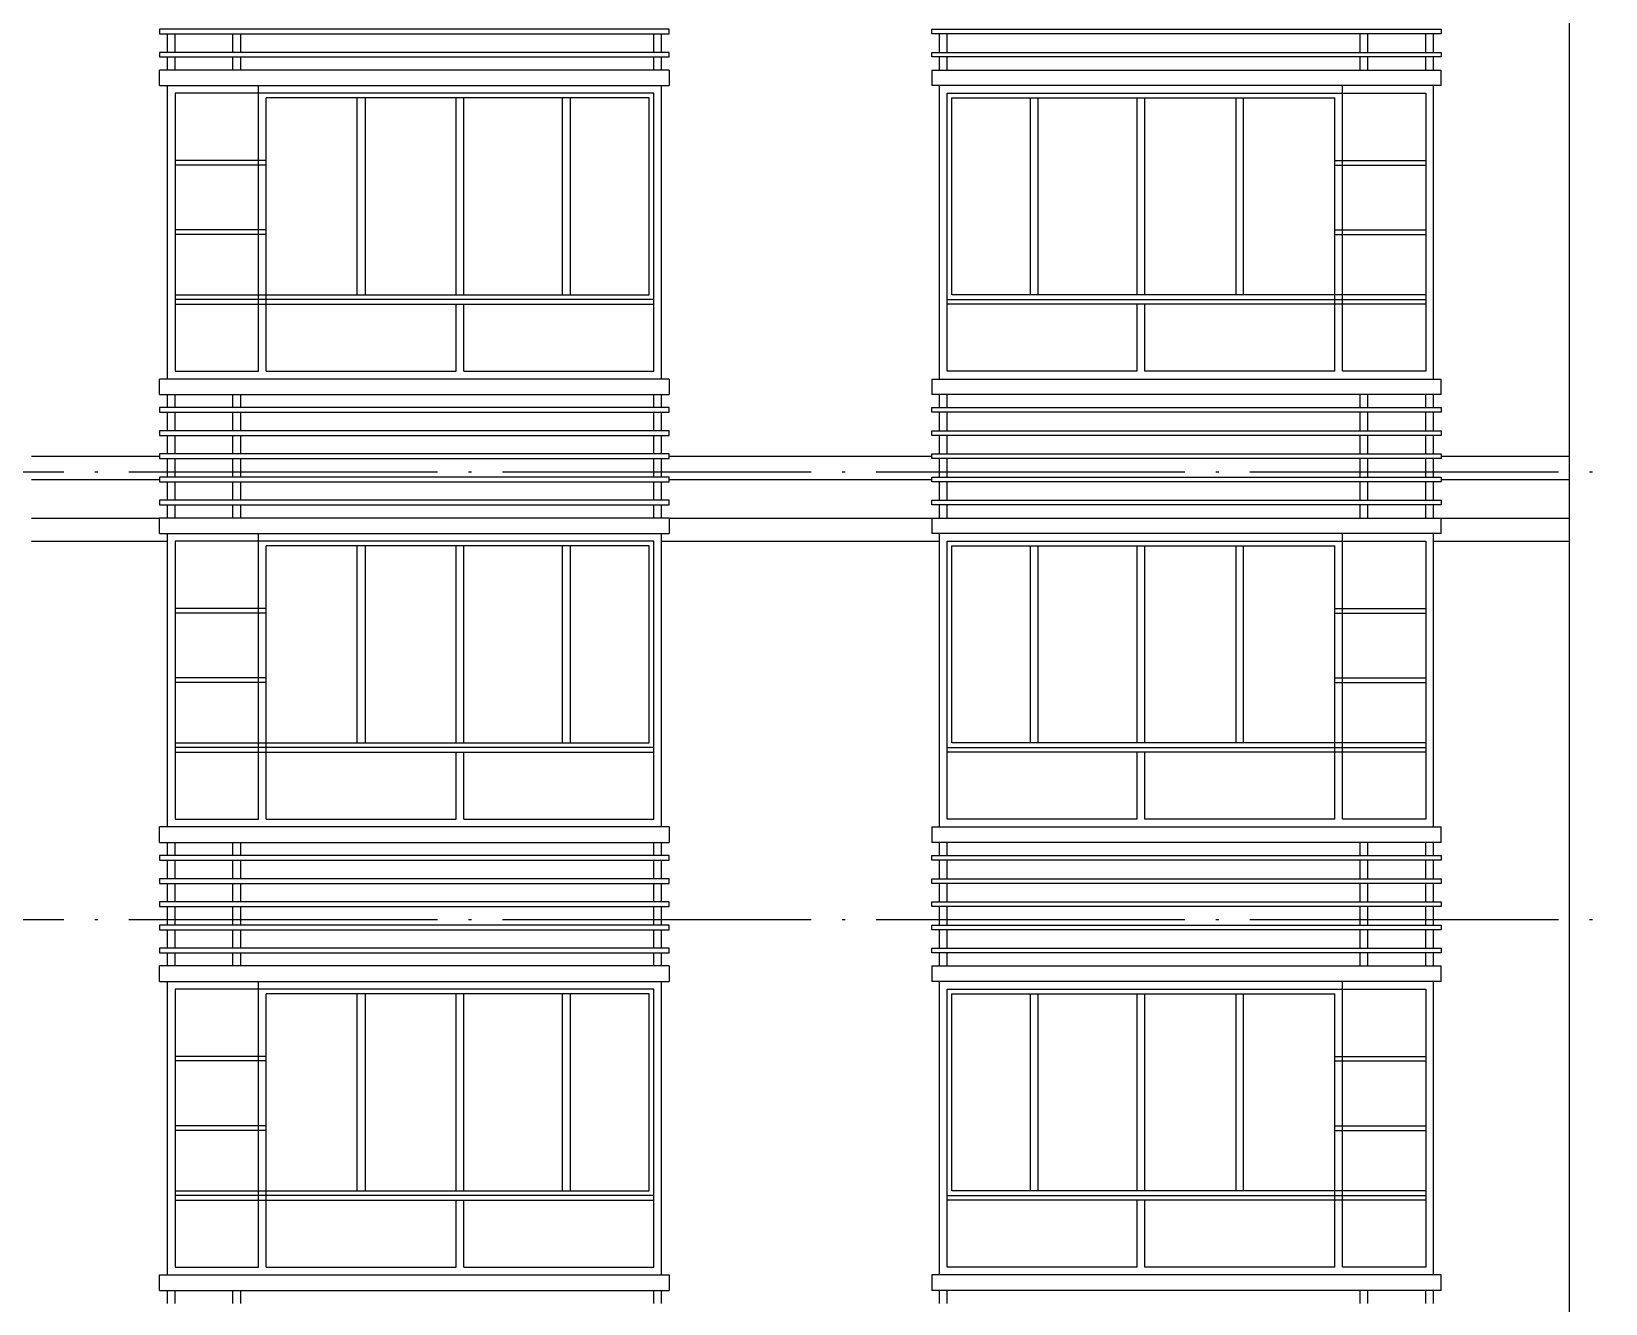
# Model space of a CAD drawing. Extents: x -726032 to 135930, y -151624 to 587044.
# Drawn here: x -402056 to -391862, y 301174 to 309408 of the extents above; entities that cross this region are included whole.
import ezdxf

# ---------------------------------------------------------------- set-up
doc = ezdxf.new("R2010")
doc.units = 0
doc.header["$LTSCALE"] = 1000
doc.header["$MEASUREMENT"] = 0
doc.linetypes.add('DOTE', pattern=[2.42, 2, -0.2, 0.02, -0.2])
doc.layers.get('0').update_dxf_attribs({"linetype": 'CONTINUOUS'})
for name, color, linetype in [('DOTE', 8, 'DOTE'), ('WINDOW', 155, 'CONTINUOUS'), ('栏杆', 126, 'CONTINUOUS'), ('装饰线', 252, 'CONTINUOUS')]:
    doc.layers.add(name, color=color, linetype=linetype)

msp = doc.modelspace()

# ---------------------------------------------------------------- linework, layer by layer
for p, q in [((-392096.1, 295508.7), (-392096.1, 330758.7)), ((-397926.1, 309158.7), (-401226.1, 309158.7)), ((-401226.1, 309058.7), (-401226.1, 309158.7)), ((-397926.1, 309158.7), (-397926.1, 309058.7)), ((-396226.1, 309158.7), (-392926.1, 309158.7)), ((-396226.1, 309158.7), (-396226.1, 309058.7)), ((-392926.1, 309058.7), (-392926.1, 309158.7)), ((-401226.1, 309058.7), (-397926.1, 309058.7)), ((-392926.1, 309058.7), (-396226.1, 309058.7)), ((-401226.1, 307058.7), (-401226.1, 307158.7)), ((-397926.1, 307158.7), (-401226.1, 307158.7)), ((-397926.1, 307158.7), (-397926.1, 307058.7)), ((-396226.1, 307158.7), (-396226.1, 307058.7)), ((-396226.1, 307158.7), (-392926.1, 307158.7)), ((-392926.1, 307058.7), (-392926.1, 307158.7)), ((-401226.1, 307058.7), (-397926.1, 307058.7)), ((-392926.1, 307058.7), (-396226.1, 307058.7)), ((-397926.1, 306258.7), (-401226.1, 306258.7)), ((-401226.1, 306158.7), (-401226.1, 306258.7)), ((-397926.1, 306258.7), (-397926.1, 306158.7)), ((-396226.1, 306258.7), (-392926.1, 306258.7)), ((-396226.1, 306258.7), (-396226.1, 306158.7)), ((-392926.1, 306158.7), (-392926.1, 306258.7)), ((-401226.1, 306158.7), (-397926.1, 306158.7)), ((-392926.1, 306158.7), (-396226.1, 306158.7)), ((-397926.1, 304258.7), (-401226.1, 304258.7)), ((-401226.1, 304158.7), (-401226.1, 304258.7)), ((-397926.1, 304258.7), (-397926.1, 304158.7)), ((-396226.1, 304258.7), (-396226.1, 304158.7)), ((-396226.1, 304258.7), (-392926.1, 304258.7)), ((-392926.1, 304158.7), (-392926.1, 304258.7)), ((-401226.1, 304158.7), (-397926.1, 304158.7)), ((-392926.1, 304158.7), (-396226.1, 304158.7)), ((-397926.1, 303358.7), (-401226.1, 303358.7)), ((-401226.1, 303258.7), (-401226.1, 303358.7)), ((-397926.1, 303358.7), (-397926.1, 303258.7)), ((-396226.1, 303358.7), (-392926.1, 303358.7)), ((-396226.1, 303358.7), (-396226.1, 303258.7)), ((-392926.1, 303258.7), (-392926.1, 303358.7)), ((-401226.1, 303258.7), (-397926.1, 303258.7)), ((-392926.1, 303258.7), (-396226.1, 303258.7)), ((-401226.1, 301358.7), (-397926.1, 301358.7)), ((-401226.1, 301258.7), (-401226.1, 301358.7)), ((-397926.1, 301358.7), (-397926.1, 301258.7)), ((-392926.1, 301358.7), (-396226.1, 301358.7)), ((-396226.1, 301358.7), (-396226.1, 301258.7)), ((-392926.1, 301258.7), (-392926.1, 301358.7)), ((-401226.1, 301258.7), (-397926.1, 301258.7)), ((-392926.1, 301258.7), (-396226.1, 301258.7))]:
    msp.add_line(p, q)
at = {"color": 146}
for points in [[(-400536.1, 307208.7), (-399306.1, 307208.7)], [(-393616.1, 307208.7), (-394846.1, 307208.7)]]:
    msp.add_lwpolyline(points, dxfattribs=at)
at = {"layer": 'DOTE'}
for p, q in [((-418366.5, 306558.7), (-356514.6, 306558.7)), ((-418366.5, 303658.7), (-356514.6, 303658.7))]:
    msp.add_line(p, q, dxfattribs=at)
at = {"layer": 'WINDOW'}
for p, q in [((-401176.1, 307158.7), (-401176.1, 309058.7)), ((-400586.1, 307208.7), (-400586.1, 309058.7)), ((-397976.1, 307158.7), (-397976.1, 309058.7)), ((-396176.1, 307158.7), (-396176.1, 309058.7)), ((-393566.1, 307208.7), (-393566.1, 309058.7)), ((-392976.1, 307158.7), (-392976.1, 309058.7)), ((-400535.6, 308978.7), (-400536.1, 308978.2)), ((-400536.1, 307208.7), (-400536.1, 308978.2)), ((-399896.6, 308978.7), (-400535.6, 308978.7)), ((-399946.1, 307703.7), (-399946.1, 308978.7)), ((-399896.6, 308978.7), (-399896.1, 308978.2)), ((-399306.1, 307703.7), (-399306.1, 308978.7)), ((-399256.1, 307703.7), (-399256.1, 308978.7)), ((-398616.1, 307703.7), (-398616.1, 308978.7)), ((-398566.1, 307703.7), (-398566.1, 308978.7)), ((-395586.1, 307703.7), (-395586.1, 308978.7)), ((-395536.1, 307703.7), (-395536.1, 308978.7)), ((-394896.1, 307703.7), (-394896.1, 308978.7)), ((-394846.1, 307703.7), (-394846.1, 308978.7)), ((-394255.6, 308978.7), (-394256.1, 308978.2)), ((-394255.6, 308978.7), (-393616.6, 308978.7)), ((-394206.1, 307703.7), (-394206.1, 308978.7)), ((-393616.6, 308978.7), (-393616.1, 308978.2)), ((-393616.1, 307208.7), (-393616.1, 308978.2)), ((-400536.1, 308573.7), (-401126.1, 308573.7)), ((-393616.1, 308573.7), (-393026.1, 308573.7)), ((-400536.1, 308543.7), (-401126.1, 308543.7)), ((-393616.1, 308543.7), (-393026.1, 308543.7)), ((-400536.1, 308123.7), (-401126.1, 308123.7)), ((-400536.1, 308093.7), (-401126.1, 308093.7)), ((-393616.1, 308123.7), (-393026.1, 308123.7)), ((-393616.1, 308093.7), (-393026.1, 308093.7)), ((-401126.1, 307703.7), (-399933.6, 307703.7)), ((-398026.1, 307673.7), (-401126.1, 307673.7)), ((-396126.1, 307673.7), (-393026.1, 307673.7)), ((-393026.1, 307703.7), (-394218.6, 307703.7)), ((-401126.1, 307643.7), (-398026.1, 307643.7)), ((-399306.1, 307208.7), (-399306.1, 307643.7)), ((-399256.1, 307208.7), (-399256.1, 307643.7)), ((-393026.1, 307643.7), (-396126.1, 307643.7)), ((-394896.1, 307208.7), (-394896.1, 307643.7)), ((-394846.1, 307208.7), (-394846.1, 307643.7)), ((-401176.1, 304258.7), (-401176.1, 306158.7)), ((-400586.1, 304308.7), (-400586.1, 306158.7)), ((-397976.1, 304258.7), (-397976.1, 306158.7)), ((-396176.1, 304258.7), (-396176.1, 306158.7)), ((-393566.1, 304308.7), (-393566.1, 306158.7)), ((-392976.1, 304258.7), (-392976.1, 306158.7)), ((-400535.6, 306078.7), (-400536.1, 306078.2)), ((-400536.1, 304308.7), (-400536.1, 306078.2)), ((-399896.6, 306078.7), (-400535.6, 306078.7)), ((-399946.1, 304803.7), (-399946.1, 306078.7)), ((-399896.6, 306078.7), (-399896.1, 306078.2)), ((-399306.1, 304803.7), (-399306.1, 306078.7)), ((-399256.1, 304803.7), (-399256.1, 306078.7)), ((-398616.1, 304803.7), (-398616.1, 306078.7)), ((-398566.1, 304803.7), (-398566.1, 306078.7)), ((-395586.1, 304803.7), (-395586.1, 306078.7)), ((-395536.1, 304803.7), (-395536.1, 306078.7)), ((-394896.1, 304803.7), (-394896.1, 306078.7)), ((-394846.1, 304803.7), (-394846.1, 306078.7)), ((-394255.6, 306078.7), (-394256.1, 306078.2)), ((-394255.6, 306078.7), (-393616.6, 306078.7)), ((-394206.1, 304803.7), (-394206.1, 306078.7)), ((-393616.6, 306078.7), (-393616.1, 306078.2)), ((-393616.1, 304308.7), (-393616.1, 306078.2)), ((-400536.1, 305673.7), (-401126.1, 305673.7)), ((-400536.1, 305643.7), (-401126.1, 305643.7)), ((-393616.1, 305673.7), (-393026.1, 305673.7)), ((-393616.1, 305643.7), (-393026.1, 305643.7)), ((-400536.1, 305223.7), (-401126.1, 305223.7)), ((-393616.1, 305223.7), (-393026.1, 305223.7)), ((-400536.1, 305193.7), (-401126.1, 305193.7)), ((-393616.1, 305193.7), (-393026.1, 305193.7)), ((-401126.1, 304803.7), (-399933.6, 304803.7)), ((-393026.1, 304803.7), (-394218.6, 304803.7)), ((-398026.1, 304773.7), (-401126.1, 304773.7)), ((-401126.1, 304743.7), (-398026.1, 304743.7)), ((-399306.1, 304308.7), (-399306.1, 304743.7)), ((-399256.1, 304308.7), (-399256.1, 304743.7)), ((-396126.1, 304773.7), (-393026.1, 304773.7)), ((-393026.1, 304743.7), (-396126.1, 304743.7)), ((-394896.1, 304308.7), (-394896.1, 304743.7)), ((-394846.1, 304308.7), (-394846.1, 304743.7)), ((-401176.1, 301358.7), (-401176.1, 303258.7)), ((-400586.1, 301408.7), (-400586.1, 303258.7)), ((-400535.6, 303178.7), (-400536.1, 303178.2)), ((-400536.1, 301408.7), (-400536.1, 303178.2)), ((-399896.6, 303178.7), (-400535.6, 303178.7)), ((-399946.1, 301903.7), (-399946.1, 303178.7)), ((-399896.6, 303178.7), (-399896.1, 303178.2)), ((-399306.1, 301903.7), (-399306.1, 303178.7)), ((-399256.1, 301903.7), (-399256.1, 303178.7)), ((-398616.1, 301903.7), (-398616.1, 303178.7)), ((-398566.1, 301903.7), (-398566.1, 303178.7)), ((-397976.1, 301358.7), (-397976.1, 303258.7)), ((-396176.1, 301358.7), (-396176.1, 303258.7)), ((-395586.1, 301903.7), (-395586.1, 303178.7)), ((-395536.1, 301903.7), (-395536.1, 303178.7)), ((-394896.1, 301903.7), (-394896.1, 303178.7)), ((-394846.1, 301903.7), (-394846.1, 303178.7)), ((-394255.6, 303178.7), (-394256.1, 303178.2)), ((-394255.6, 303178.7), (-393616.6, 303178.7)), ((-394206.1, 301903.7), (-394206.1, 303178.7)), ((-393616.6, 303178.7), (-393616.1, 303178.2)), ((-393616.1, 301408.7), (-393616.1, 303178.2)), ((-393566.1, 301408.7), (-393566.1, 303258.7)), ((-392976.1, 301358.7), (-392976.1, 303258.7)), ((-400536.1, 302773.7), (-401126.1, 302773.7)), ((-393616.1, 302773.7), (-393026.1, 302773.7)), ((-400536.1, 302743.7), (-401126.1, 302743.7)), ((-393616.1, 302743.7), (-393026.1, 302743.7)), ((-400536.1, 302323.7), (-401126.1, 302323.7)), ((-400536.1, 302293.7), (-401126.1, 302293.7)), ((-393616.1, 302323.7), (-393026.1, 302323.7)), ((-393616.1, 302293.7), (-393026.1, 302293.7)), ((-401126.1, 301903.7), (-399933.6, 301903.7)), ((-398026.1, 301873.7), (-401126.1, 301873.7)), ((-396126.1, 301873.7), (-393026.1, 301873.7)), ((-393026.1, 301903.7), (-394218.6, 301903.7)), ((-401126.1, 301843.7), (-398026.1, 301843.7)), ((-399306.1, 301408.7), (-399306.1, 301843.7)), ((-399256.1, 301408.7), (-399256.1, 301843.7)), ((-393026.1, 301843.7), (-396126.1, 301843.7)), ((-394896.1, 301408.7), (-394896.1, 301843.7)), ((-394846.1, 301408.7), (-394846.1, 301843.7))]:
    msp.add_line(p, q, dxfattribs=at)
for points in [[(-399256.1, 307208.7), (-398026.1, 307208.7), (-398026.1, 309008.7), (-401126.1, 309008.7), (-401126.1, 307208.7), (-400586.1, 307208.7)], [(-394896.1, 307208.7), (-396126.1, 307208.7), (-396126.1, 309008.7), (-393026.1, 309008.7), (-393026.1, 307208.7), (-393566.1, 307208.7)], [(-399946.1, 307703.7), (-398056.1, 307703.7), (-398056.1, 308978.7), (-399895.6, 308978.7), (-399896.1, 308978.2), (-399896.1, 307703.7)], [(-394206.1, 307703.7), (-396096.1, 307703.7), (-396096.1, 308978.7), (-394256.6, 308978.7), (-394256.1, 308978.2), (-394256.1, 307703.7)], [(-399256.1, 304308.7), (-398026.1, 304308.7), (-398026.1, 306108.7), (-401126.1, 306108.7), (-401126.1, 304308.7), (-400586.1, 304308.7)], [(-399946.1, 304803.7), (-398056.1, 304803.7), (-398056.1, 306078.7), (-399895.6, 306078.7), (-399896.1, 306078.2), (-399896.1, 304803.7)], [(-394896.1, 304308.7), (-396126.1, 304308.7), (-396126.1, 306108.7), (-393026.1, 306108.7), (-393026.1, 304308.7), (-393566.1, 304308.7)], [(-394206.1, 304803.7), (-396096.1, 304803.7), (-396096.1, 306078.7), (-394256.6, 306078.7), (-394256.1, 306078.2), (-394256.1, 304803.7)], [(-400536.1, 304308.7), (-399306.1, 304308.7)], [(-393616.1, 304308.7), (-394846.1, 304308.7)], [(-399256.1, 301408.7), (-398026.1, 301408.7), (-398026.1, 303208.7), (-401126.1, 303208.7), (-401126.1, 301408.7), (-400586.1, 301408.7)], [(-399946.1, 301903.7), (-398056.1, 301903.7), (-398056.1, 303178.7), (-399895.6, 303178.7), (-399896.1, 303178.2), (-399896.1, 301903.7)], [(-394896.1, 301408.7), (-396126.1, 301408.7), (-396126.1, 303208.7), (-393026.1, 303208.7), (-393026.1, 301408.7), (-393566.1, 301408.7)], [(-394206.1, 301903.7), (-396096.1, 301903.7), (-396096.1, 303178.7), (-394256.6, 303178.7), (-394256.1, 303178.2), (-394256.1, 301903.7)], [(-400536.1, 301408.7), (-399306.1, 301408.7)], [(-393616.1, 301408.7), (-394846.1, 301408.7)]]:
    msp.add_lwpolyline(points, dxfattribs=at)
at = {"layer": '栏杆'}
for p, q in [((-401176.1, 309273.4), (-401176.1, 309393.4)), ((-401126.1, 309273.4), (-401126.1, 309393.4)), ((-400751.1, 309273.4), (-400751.1, 309393.4)), ((-400701.1, 309273.4), (-400701.1, 309393.4)), ((-398026.1, 309273.4), (-398026.1, 309393.4)), ((-397976.1, 309273.4), (-397976.1, 309393.4)), ((-396176.1, 309273.4), (-396176.1, 309393.4)), ((-396126.1, 309273.4), (-396126.1, 309393.4)), ((-393451.1, 309273.4), (-393451.1, 309393.4)), ((-393401.1, 309273.4), (-393401.1, 309393.4)), ((-393026.1, 309273.4), (-393026.1, 309393.4)), ((-392976.1, 309273.4), (-392976.1, 309393.4)), ((-401176.1, 309158.7), (-401176.1, 309243.4)), ((-401126.1, 309158.7), (-401126.1, 309243.4)), ((-400751.1, 309158.7), (-400751.1, 309243.4)), ((-400701.1, 309158.7), (-400701.1, 309243.4)), ((-398026.1, 309158.7), (-398026.1, 309243.4)), ((-397976.1, 309158.7), (-397976.1, 309243.4)), ((-396176.1, 309158.7), (-396176.1, 309243.4)), ((-396126.1, 309158.7), (-396126.1, 309243.4)), ((-393451.1, 309158.7), (-393451.1, 309243.4)), ((-393401.1, 309158.7), (-393401.1, 309243.4)), ((-393026.1, 309158.7), (-393026.1, 309243.4)), ((-392976.1, 309158.7), (-392976.1, 309243.4)), ((-401176.1, 306973.9), (-401176.1, 307058.7)), ((-401126.1, 306973.9), (-401126.1, 307058.7)), ((-400751.1, 306973.9), (-400751.1, 307058.7)), ((-400701.1, 306973.9), (-400701.1, 307058.7)), ((-398026.1, 306973.9), (-398026.1, 307058.7)), ((-397976.1, 306973.9), (-397976.1, 307058.7)), ((-396176.1, 306973.9), (-396176.1, 307058.7)), ((-396126.1, 306973.9), (-396126.1, 307058.7)), ((-393451.1, 306973.9), (-393451.1, 307058.7)), ((-393401.1, 306973.9), (-393401.1, 307058.7)), ((-393026.1, 306973.9), (-393026.1, 307058.7)), ((-392976.1, 306973.9), (-392976.1, 307058.7)), ((-401176.1, 306823.4), (-401176.1, 306943.4)), ((-401126.1, 306823.4), (-401126.1, 306943.4)), ((-400751.1, 306823.4), (-400751.1, 306943.4)), ((-400701.1, 306823.4), (-400701.1, 306943.4)), ((-398026.1, 306823.4), (-398026.1, 306943.4)), ((-397976.1, 306823.4), (-397976.1, 306943.4)), ((-396176.1, 306823.4), (-396176.1, 306943.4)), ((-396126.1, 306823.4), (-396126.1, 306943.4)), ((-393451.1, 306823.4), (-393451.1, 306943.4)), ((-393401.1, 306823.4), (-393401.1, 306943.4)), ((-393026.1, 306823.4), (-393026.1, 306943.4)), ((-392976.1, 306823.4), (-392976.1, 306943.4)), ((-401176.1, 306673.4), (-401176.1, 306793.4)), ((-401126.1, 306673.4), (-401126.1, 306793.4)), ((-400751.1, 306673.4), (-400751.1, 306793.4)), ((-400701.1, 306673.4), (-400701.1, 306793.4)), ((-398026.1, 306673.4), (-398026.1, 306793.4)), ((-397976.1, 306673.4), (-397976.1, 306793.4)), ((-396176.1, 306673.4), (-396176.1, 306793.4)), ((-396126.1, 306673.4), (-396126.1, 306793.4)), ((-393451.1, 306673.4), (-393451.1, 306793.4)), ((-393401.1, 306673.4), (-393401.1, 306793.4)), ((-393026.1, 306673.4), (-393026.1, 306793.4)), ((-392976.1, 306673.4), (-392976.1, 306793.4)), ((-401176.1, 306523.4), (-401176.1, 306643.4)), ((-401126.1, 306523.4), (-401126.1, 306643.4)), ((-400751.1, 306523.4), (-400751.1, 306643.4)), ((-400701.1, 306523.4), (-400701.1, 306643.4)), ((-398026.1, 306523.4), (-398026.1, 306643.4)), ((-397976.1, 306523.4), (-397976.1, 306643.4)), ((-396176.1, 306523.4), (-396176.1, 306643.4)), ((-396126.1, 306523.4), (-396126.1, 306643.4)), ((-393451.1, 306523.4), (-393451.1, 306643.4)), ((-393401.1, 306523.4), (-393401.1, 306643.4)), ((-393026.1, 306523.4), (-393026.1, 306643.4)), ((-392976.1, 306523.4), (-392976.1, 306643.4)), ((-401176.1, 306373.4), (-401176.1, 306493.4)), ((-401126.1, 306373.4), (-401126.1, 306493.4)), ((-400751.1, 306373.4), (-400751.1, 306493.4)), ((-400701.1, 306373.4), (-400701.1, 306493.4)), ((-398026.1, 306373.4), (-398026.1, 306493.4)), ((-397976.1, 306373.4), (-397976.1, 306493.4)), ((-396176.1, 306373.4), (-396176.1, 306493.4)), ((-396126.1, 306373.4), (-396126.1, 306493.4)), ((-393451.1, 306373.4), (-393451.1, 306493.4)), ((-393401.1, 306373.4), (-393401.1, 306493.4)), ((-393026.1, 306373.4), (-393026.1, 306493.4)), ((-392976.1, 306373.4), (-392976.1, 306493.4)), ((-401176.1, 306258.7), (-401176.1, 306343.4)), ((-401126.1, 306258.7), (-401126.1, 306343.4)), ((-400751.1, 306258.7), (-400751.1, 306343.4)), ((-400701.1, 306258.7), (-400701.1, 306343.4)), ((-398026.1, 306258.7), (-398026.1, 306343.4)), ((-397976.1, 306258.7), (-397976.1, 306343.4)), ((-396176.1, 306258.7), (-396176.1, 306343.4)), ((-396126.1, 306258.7), (-396126.1, 306343.4)), ((-393451.1, 306258.7), (-393451.1, 306343.4)), ((-393401.1, 306258.7), (-393401.1, 306343.4)), ((-393026.1, 306258.7), (-393026.1, 306343.4)), ((-392976.1, 306258.7), (-392976.1, 306343.4)), ((-401176.1, 304073.9), (-401176.1, 304158.7)), ((-401126.1, 304073.9), (-401126.1, 304158.7)), ((-400751.1, 304073.9), (-400751.1, 304158.7)), ((-400701.1, 304073.9), (-400701.1, 304158.7)), ((-398026.1, 304073.9), (-398026.1, 304158.7)), ((-397976.1, 304073.9), (-397976.1, 304158.7)), ((-396176.1, 304073.9), (-396176.1, 304158.7)), ((-396126.1, 304073.9), (-396126.1, 304158.7)), ((-393451.1, 304073.9), (-393451.1, 304158.7)), ((-393401.1, 304073.9), (-393401.1, 304158.7)), ((-393026.1, 304073.9), (-393026.1, 304158.7)), ((-392976.1, 304073.9), (-392976.1, 304158.7)), ((-401176.1, 303923.4), (-401176.1, 304043.4)), ((-401126.1, 303923.4), (-401126.1, 304043.4)), ((-400751.1, 303923.4), (-400751.1, 304043.4)), ((-400701.1, 303923.4), (-400701.1, 304043.4)), ((-398026.1, 303923.4), (-398026.1, 304043.4)), ((-397976.1, 303923.4), (-397976.1, 304043.4)), ((-396176.1, 303923.4), (-396176.1, 304043.4)), ((-396126.1, 303923.4), (-396126.1, 304043.4)), ((-393451.1, 303923.4), (-393451.1, 304043.4)), ((-393401.1, 303923.4), (-393401.1, 304043.4)), ((-393026.1, 303923.4), (-393026.1, 304043.4)), ((-392976.1, 303923.4), (-392976.1, 304043.4)), ((-401176.1, 303773.4), (-401176.1, 303893.4)), ((-401126.1, 303773.4), (-401126.1, 303893.4)), ((-400751.1, 303773.4), (-400751.1, 303893.4)), ((-400701.1, 303773.4), (-400701.1, 303893.4)), ((-398026.1, 303773.4), (-398026.1, 303893.4)), ((-397976.1, 303773.4), (-397976.1, 303893.4)), ((-396176.1, 303773.4), (-396176.1, 303893.4)), ((-396126.1, 303773.4), (-396126.1, 303893.4)), ((-393451.1, 303773.4), (-393451.1, 303893.4)), ((-393401.1, 303773.4), (-393401.1, 303893.4)), ((-393026.1, 303773.4), (-393026.1, 303893.4)), ((-392976.1, 303773.4), (-392976.1, 303893.4)), ((-401176.1, 303623.4), (-401176.1, 303743.4)), ((-401126.1, 303623.4), (-401126.1, 303743.4)), ((-400751.1, 303623.4), (-400751.1, 303743.4)), ((-400701.1, 303623.4), (-400701.1, 303743.4)), ((-398026.1, 303623.4), (-398026.1, 303743.4)), ((-397976.1, 303623.4), (-397976.1, 303743.4)), ((-396176.1, 303623.4), (-396176.1, 303743.4)), ((-396126.1, 303623.4), (-396126.1, 303743.4)), ((-393451.1, 303623.4), (-393451.1, 303743.4)), ((-393401.1, 303623.4), (-393401.1, 303743.4)), ((-393026.1, 303623.4), (-393026.1, 303743.4)), ((-392976.1, 303623.4), (-392976.1, 303743.4)), ((-401176.1, 303473.4), (-401176.1, 303593.4)), ((-401126.1, 303473.4), (-401126.1, 303593.4)), ((-400751.1, 303473.4), (-400751.1, 303593.4)), ((-400701.1, 303473.4), (-400701.1, 303593.4)), ((-398026.1, 303473.4), (-398026.1, 303593.4)), ((-397976.1, 303473.4), (-397976.1, 303593.4)), ((-396176.1, 303473.4), (-396176.1, 303593.4)), ((-396126.1, 303473.4), (-396126.1, 303593.4)), ((-393451.1, 303473.4), (-393451.1, 303593.4)), ((-393401.1, 303473.4), (-393401.1, 303593.4)), ((-393026.1, 303473.4), (-393026.1, 303593.4)), ((-392976.1, 303473.4), (-392976.1, 303593.4)), ((-401176.1, 303358.7), (-401176.1, 303443.4)), ((-401126.1, 303358.7), (-401126.1, 303443.4)), ((-400751.1, 303358.7), (-400751.1, 303443.4)), ((-400701.1, 303358.7), (-400701.1, 303443.4)), ((-398026.1, 303358.7), (-398026.1, 303443.4)), ((-397976.1, 303358.7), (-397976.1, 303443.4)), ((-396176.1, 303358.7), (-396176.1, 303443.4)), ((-396126.1, 303358.7), (-396126.1, 303443.4)), ((-393451.1, 303358.7), (-393451.1, 303443.4)), ((-393401.1, 303358.7), (-393401.1, 303443.4)), ((-393026.1, 303358.7), (-393026.1, 303443.4)), ((-392976.1, 303358.7), (-392976.1, 303443.4)), ((-401176.1, 301173.9), (-401176.1, 301258.7)), ((-401126.1, 301173.9), (-401126.1, 301258.7)), ((-400751.1, 301173.9), (-400751.1, 301258.7)), ((-400701.1, 301173.9), (-400701.1, 301258.7)), ((-398026.1, 301173.9), (-398026.1, 301258.7)), ((-397976.1, 301173.9), (-397976.1, 301258.7)), ((-396176.1, 301173.9), (-396176.1, 301258.7)), ((-396126.1, 301173.9), (-396126.1, 301258.7)), ((-393451.1, 301173.9), (-393451.1, 301258.7)), ((-393401.1, 301173.9), (-393401.1, 301258.7)), ((-393026.1, 301173.9), (-393026.1, 301258.7)), ((-392976.1, 301173.9), (-392976.1, 301258.7))]:
    msp.add_line(p, q, dxfattribs=at)
for points in [[(-397926.1, 309423.4), (-401226.1, 309423.4), (-401226.1, 309393.4), (-397926.1, 309393.4)], [(-397926.1, 309423.4), (-401226.1, 309423.4), (-401226.1, 309393.4), (-397926.1, 309393.4)], [(-396226.1, 309423.4), (-392926.1, 309423.4), (-392926.1, 309393.4), (-396226.1, 309393.4)], [(-396226.1, 309423.4), (-392926.1, 309423.4), (-392926.1, 309393.4), (-396226.1, 309393.4)], [(-397926.1, 309273.4), (-401226.1, 309273.4), (-401226.1, 309243.4), (-397926.1, 309243.4)], [(-397926.1, 309273.4), (-401226.1, 309273.4), (-401226.1, 309243.4), (-397926.1, 309243.4)], [(-396226.1, 309273.4), (-392926.1, 309273.4), (-392926.1, 309243.4), (-396226.1, 309243.4)], [(-396226.1, 309273.4), (-392926.1, 309273.4), (-392926.1, 309243.4), (-396226.1, 309243.4)], [(-397926.1, 306973.4), (-401226.1, 306973.4), (-401226.1, 306943.4), (-397926.1, 306943.4)], [(-397926.1, 306973.4), (-401226.1, 306973.4), (-401226.1, 306943.4), (-397926.1, 306943.4)], [(-396226.1, 306973.4), (-392926.1, 306973.4), (-392926.1, 306943.4), (-396226.1, 306943.4)], [(-396226.1, 306973.4), (-392926.1, 306973.4), (-392926.1, 306943.4), (-396226.1, 306943.4)], [(-397926.1, 306823.4), (-401226.1, 306823.4), (-401226.1, 306793.4), (-397926.1, 306793.4)], [(-397926.1, 306823.4), (-401226.1, 306823.4), (-401226.1, 306793.4), (-397926.1, 306793.4)], [(-396226.1, 306823.4), (-392926.1, 306823.4), (-392926.1, 306793.4), (-396226.1, 306793.4)], [(-396226.1, 306823.4), (-392926.1, 306823.4), (-392926.1, 306793.4), (-396226.1, 306793.4)], [(-397926.1, 306673.4), (-401226.1, 306673.4), (-401226.1, 306643.4), (-397926.1, 306643.4)], [(-397926.1, 306673.4), (-401226.1, 306673.4), (-401226.1, 306643.4), (-397926.1, 306643.4)], [(-396226.1, 306673.4), (-392926.1, 306673.4), (-392926.1, 306643.4), (-396226.1, 306643.4)], [(-396226.1, 306673.4), (-392926.1, 306673.4), (-392926.1, 306643.4), (-396226.1, 306643.4)], [(-397926.1, 306523.4), (-401226.1, 306523.4), (-401226.1, 306493.4), (-397926.1, 306493.4)], [(-397926.1, 306523.4), (-401226.1, 306523.4), (-401226.1, 306493.4), (-397926.1, 306493.4)], [(-396226.1, 306523.4), (-392926.1, 306523.4), (-392926.1, 306493.4), (-396226.1, 306493.4)], [(-396226.1, 306523.4), (-392926.1, 306523.4), (-392926.1, 306493.4), (-396226.1, 306493.4)], [(-397926.1, 306373.4), (-401226.1, 306373.4), (-401226.1, 306343.4), (-397926.1, 306343.4)], [(-397926.1, 306373.4), (-401226.1, 306373.4), (-401226.1, 306343.4), (-397926.1, 306343.4)], [(-396226.1, 306373.4), (-392926.1, 306373.4), (-392926.1, 306343.4), (-396226.1, 306343.4)], [(-396226.1, 306373.4), (-392926.1, 306373.4), (-392926.1, 306343.4), (-396226.1, 306343.4)], [(-397926.1, 304073.4), (-401226.1, 304073.4), (-401226.1, 304043.4), (-397926.1, 304043.4)], [(-397926.1, 304073.4), (-401226.1, 304073.4), (-401226.1, 304043.4), (-397926.1, 304043.4)], [(-396226.1, 304073.4), (-392926.1, 304073.4), (-392926.1, 304043.4), (-396226.1, 304043.4)], [(-396226.1, 304073.4), (-392926.1, 304073.4), (-392926.1, 304043.4), (-396226.1, 304043.4)], [(-397926.1, 303923.4), (-401226.1, 303923.4), (-401226.1, 303893.4), (-397926.1, 303893.4)], [(-397926.1, 303923.4), (-401226.1, 303923.4), (-401226.1, 303893.4), (-397926.1, 303893.4)], [(-396226.1, 303923.4), (-392926.1, 303923.4), (-392926.1, 303893.4), (-396226.1, 303893.4)], [(-396226.1, 303923.4), (-392926.1, 303923.4), (-392926.1, 303893.4), (-396226.1, 303893.4)], [(-397926.1, 303773.4), (-401226.1, 303773.4), (-401226.1, 303743.4), (-397926.1, 303743.4)], [(-397926.1, 303773.4), (-401226.1, 303773.4), (-401226.1, 303743.4), (-397926.1, 303743.4)], [(-396226.1, 303773.4), (-392926.1, 303773.4), (-392926.1, 303743.4), (-396226.1, 303743.4)], [(-396226.1, 303773.4), (-392926.1, 303773.4), (-392926.1, 303743.4), (-396226.1, 303743.4)], [(-397926.1, 303623.4), (-401226.1, 303623.4), (-401226.1, 303593.4), (-397926.1, 303593.4)], [(-397926.1, 303623.4), (-401226.1, 303623.4), (-401226.1, 303593.4), (-397926.1, 303593.4)], [(-396226.1, 303623.4), (-392926.1, 303623.4), (-392926.1, 303593.4), (-396226.1, 303593.4)], [(-396226.1, 303623.4), (-392926.1, 303623.4), (-392926.1, 303593.4), (-396226.1, 303593.4)], [(-397926.1, 303473.4), (-401226.1, 303473.4), (-401226.1, 303443.4), (-397926.1, 303443.4)], [(-397926.1, 303473.4), (-401226.1, 303473.4), (-401226.1, 303443.4), (-397926.1, 303443.4)], [(-396226.1, 303473.4), (-392926.1, 303473.4), (-392926.1, 303443.4), (-396226.1, 303443.4)], [(-396226.1, 303473.4), (-392926.1, 303473.4), (-392926.1, 303443.4), (-396226.1, 303443.4)]]:
    msp.add_lwpolyline(points, close=True, dxfattribs=at)
at = {"layer": '装饰线'}
for p, q in [((-402056.1, 306658.7), (-401226.1, 306658.7)), ((-397926.1, 306658.7), (-396226.1, 306658.7)), ((-392926.1, 306658.7), (-392096.1, 306658.7)), ((-402056.1, 306508.7), (-401226.1, 306508.7)), ((-397926.1, 306508.7), (-396226.1, 306508.7)), ((-392926.1, 306508.7), (-392096.1, 306508.7)), ((-402056.1, 306258.7), (-401226.1, 306258.7)), ((-397926.1, 306258.7), (-396226.1, 306258.7)), ((-392926.1, 306258.7), (-392096.1, 306258.7)), ((-402056.1, 306108.7), (-401176.1, 306108.7)), ((-397976.1, 306108.7), (-396176.1, 306108.7)), ((-392976.1, 306108.7), (-392096.1, 306108.7))]:
    msp.add_line(p, q, dxfattribs=at)

doc.saveas('drawing.dxf')
